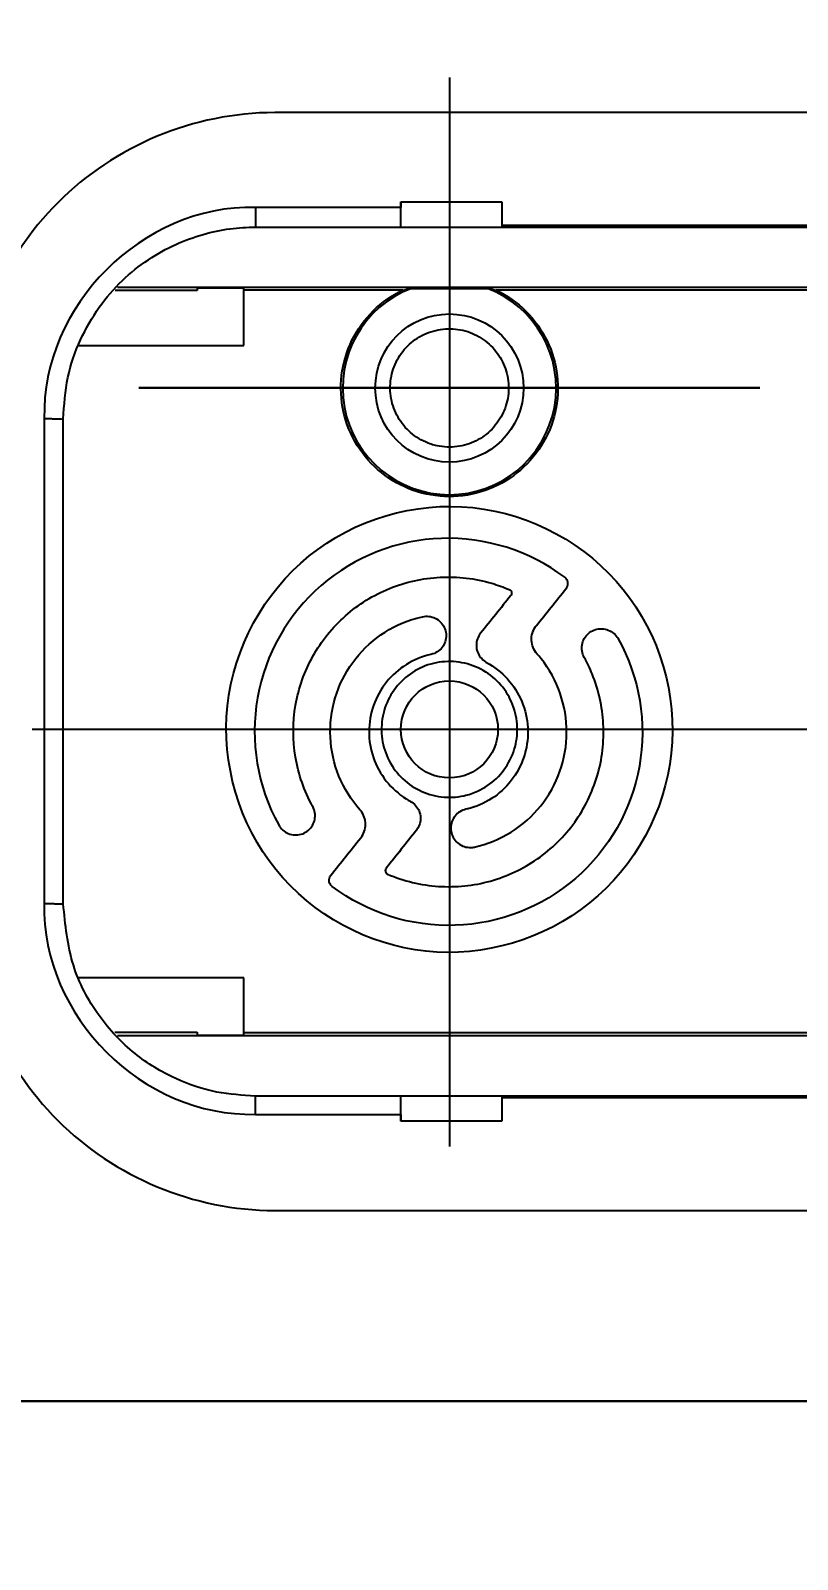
# Model space of a CAD drawing. Extents: x -37 to 6627, y -242 to 2286.
# Drawn here: x 4020.1 to 4039.86, y 307.72 to 347.13 of the extents above; entities that cross this region are included whole.
import ezdxf

# ---------------------------------------------------------------- set-up
doc = ezdxf.new("R2010")
doc.units = 0
doc.header["$LTSCALE"] = 20
doc.header["$MEASUREMENT"] = 0
doc.layers.get('DEFPOINTS').update_dxf_attribs({"linetype": 'CONTINUOUS'})
doc.layers.add('1', color=1, linetype='CONTINUOUS')
doc.layers.add('3', color=3, linetype='CONTINUOUS')
doc.styles.get("Standard").update_dxf_attribs({"font": 'NanumGothic.ttf'})
doc.dimstyles.get("Standard").update_dxf_attribs({"dimtxt": 2.5, "dimasz": 2, "dimexe": 2, "dimexo": 1, "dimgap": 1.5, "dimtad": 1, "dimdec": 0, "dimlfac": 10, "dimrnd": 0.5, "dimzin": 0, "dimdsep": 46, "dimtxsty": 'Standard', "dimcen": 0, "dimclrt": 2, "dimadec": 0, "dimazin": 0, "dimtfac": 1, "dimtdec": 0, "dimtmove": 0, "dimatfit": 3, "dimfxl": 0, "dimtolj": 1, "dimtzin": 0, "dimarcsym": 0})

# ---------------------------------------------------------------- blocks, each defined once
blk = doc.blocks.new('A$C915d0707')
at = {"layer": '1', "color": 7, "linetype": 'Continuous'}
for points, knots in [([(12.277, 49.283), (37.606, 48.952), (62.933, 48.508), (113.582, 47.389), (138.903, 46.716), (214.857, 44.353), (265.468, 42.321), (328.623, 39.215), (341.249, 38.565), (366.465, 37.211), (379.043, 36.507), (397.686, 35.422), (403.863, 35.056), (416.118, 34.316), (422.128, 33.946), (433.714, 33.222), (439.314, 32.865), (450.059, 32.172), (455.178, 31.836), (464.548, 31.215), (468.876, 30.923), (476.45, 30.409), (479.697, 30.186), (485.215, 29.805), (487.494, 29.647), (491.209, 29.387), (492.651, 29.286), (499.018, 28.837), (501.604, 28.652), (501.604, 28.652)], [0, 0, 0, 0, 0.125, 0.125, 0.25, 0.25, 0.5, 0.5, 0.5625, 0.5625, 0.625, 0.625, 0.65625, 0.65625, 0.6875, 0.6875, 0.71875, 0.71875, 0.75, 0.75, 0.78125, 0.78125, 0.8125, 0.8125, 0.84375, 0.84375, 0.875, 0.875, 1, 1, 1, 1]), ([(503.46, 26.727), (503.46, 26.727), (500.849, 26.913), (494.433, 27.362), (492.98, 27.464), (489.242, 27.721), (486.955, 27.878), (481.43, 28.253), (478.185, 28.471), (470.627, 28.975), (466.308, 29.26), (456.956, 29.869), (451.853, 30.198), (441.106, 30.881), (435.505, 31.232), (423.916, 31.948), (417.915, 32.313), (405.618, 33.048), (399.419, 33.413), (380.707, 34.494), (368.078, 35.199), (342.75, 36.56), (330.066, 37.215), (266.618, 40.344), (215.773, 42.39), (139.466, 44.769), (114.027, 45.448), (63.143, 46.573), (37.698, 47.021), (12.251, 47.353)], [0, 0, 0, 0, 0.125, 0.125, 0.15625, 0.15625, 0.1875, 0.1875, 0.21875, 0.21875, 0.25, 0.25, 0.28125, 0.28125, 0.3125, 0.3125, 0.34375, 0.34375, 0.375, 0.375, 0.4375, 0.4375, 0.5, 0.5, 0.75, 0.75, 0.875, 0.875, 1, 1, 1, 1])]:
    blk.add_open_spline(points, degree=3, knots=knots, dxfattribs=at)
blk = doc.blocks.new('*D39')
at = {"layer": '3', "color": 3, "lineweight": -2}
for p, q in [((4033.936, 824.628), (3795.554, 824.628)), ((3805.554, 804.628), (3805.554, 390.412)), ((3805.554, -73.198), (3805.554, 341.017)), ((3986.953, -93.198), (3795.554, -93.198))]:
    blk.add_line(p, q, dxfattribs=at)
at = {"layer": '3', "color": 3}
for points in [[(3802.221, 804.628), (3808.888, 804.628), (3805.554, 824.628)], [(3802.221, -73.198), (3808.888, -73.198), (3805.554, -93.198)]]:
    blk.add_solid(points, dxfattribs=at)
at = {"layer": 'DEFPOINTS', "color": 0}
for p in [(3805.554, 824.628), (4038.936, 824.628), (3991.953, -93.198)]:
    blk.add_point(p, dxfattribs=at)
at = {"layer": '3', "color": 2, "insert": (3805.554, 365.715), "char_height": 27, "attachment_point": 5}
blk.add_mtext('\\A1;920', dxfattribs=at)

msp = doc.modelspace()

# ---------------------------------------------------------------- linework, layer by layer
at = {"layer": '1', "color": 7, "linetype": 'Continuous'}
for p, q in [((4030.89253, 345.91685), (4030.89253, 329.91685)), ((4030.89253, 345.91406), (4030.89253, 329.91406)), ((4029.64254, 342.064), (4029.64254, 342.714)), ((4032.24265, 342.11352), (4066.80675, 342.11352)), ((4029.64254, 342.064), (4032.24254, 342.064)), ((4022.33909, 340.514), (4060.49255, 340.514)), ((4025.59255, 340.49218), (4024.39255, 340.49218)), ((4024.39255, 340.49218), (4024.39255, 340.42457)), ((4025.59254, 340.43767), (4025.59255, 340.49218)), ((4029.91237, 340.48346), (4031.87268, 340.48346)), ((4030.89255, 339.86408), (4030.89255, 318.36408)), ((4038.89253, 337.91685), (4022.89253, 337.91685)), ((4038.89253, 337.91406), (4022.89253, 337.91406)), ((4041.64255, 329.11408), (4020.14255, 329.11408)), ((4058.64255, 329.11408), (4037.14255, 329.11408)), ((4061.09255, 321.214), (4022.34051, 321.214)), ((4024.39255, 321.3107), (4024.39255, 321.23582)), ((4024.39255, 321.23582), (4025.59255, 321.23582)), ((4025.59255, 321.23582), (4025.59254, 321.29616)), ((4029.64254, 319.014), (4029.64254, 319.664)), ((4032.24254, 319.664), (4029.64254, 319.664)), ((4067.54566, 319.61448), (4032.24333, 319.61448))]:
    msp.add_line(p, q, dxfattribs=at)
for centre, radius in [((4030.89253, 337.91406), 1.90964), ((4030.89255, 329.11408), 1.25)]:
    msp.add_circle(centre, radius, dxfattribs=at)
msp.add_arc((4030.89253, 337.91406), 2.75, 110.880464, 69.119536, dxfattribs=at)
for points, knots in [([(4026.39253, 345.014), (4024.30482, 345.014), (4022.26328, 344.15718), (4019.35112, 341.24473), (4018.49253, 339.19914), (4018.49253, 337.114)], [0, 0, 0, 0, 0.5, 0.5, 1, 1, 1, 1]), ([(4020.94253, 337.114), (4020.96616, 337.4748), (4021.01213, 338.17699), (4021.35325, 339.15332), (4021.834, 339.99756), (4022.43389, 340.69351), (4023.10876, 341.23269), (4023.81749, 341.62668), (4024.52933, 341.88659), (4025.22125, 342.0373), (4025.67437, 342.05532), (4025.89253, 342.064)], [0, 0, 0, 0, 0.1392374, 0.27098235, 0.39554013, 0.51311319, 0.62379953, 0.72774373, 0.82504843, 0.91576548, 1, 1, 1, 1]), ([(4024.39255, 340.42457), (4023.72588, 340.42457), (4023.05921, 340.42457), (4022.35436, 340.42457), (4022.31617, 340.42457), (4022.27798, 340.42457)], [0, 0, 0, 0, 0.94582235, 0.94582235, 1, 1, 1, 1]), ([(4032.09578, 340.43767), (4032.37834, 340.30299), (4032.64152, 340.11768), (4033.08555, 339.67654), (4033.27252, 339.41463), (4033.54555, 338.8514), (4033.63533, 338.54229), (4033.70655, 337.92022), (4033.68893, 337.59867), (4033.55009, 336.98791), (4033.42694, 336.69027), (4033.09361, 336.15992), (4032.87885, 335.91987), (4032.38877, 335.52993), (4032.10672, 335.3746), (4031.5154, 335.169), (4031.19799, 335.11582), (4030.57221, 335.1175), (4030.25521, 335.17233), (4029.66538, 335.38088), (4029.38441, 335.53747), (4028.89676, 335.92939), (4028.68338, 336.17015), (4028.35276, 336.70148), (4028.23102, 336.9994), (4028.09483, 337.61046), (4028.07856, 337.93204), (4028.15241, 338.55396), (4028.24358, 338.86289), (4028.51929, 339.42535), (4028.70764, 339.68665), (4029.15086, 340.12286), (4029.41063, 340.30485), (4029.68927, 340.43767)], [0, 0, 0, 0, 0.06253739, 0.06253739, 0.12507291, 0.12507291, 0.18763609, 0.18763609, 0.25022971, 0.25022971, 0.31283304, 0.31283304, 0.37542109, 0.37542109, 0.43797556, 0.43797556, 0.5004929, 0.5004929, 0.56298584, 0.56298584, 0.62547778, 0.62547778, 0.68799254, 0.68799254, 0.75054395, 0.75054395, 0.8131298, 0.8131298, 0.8757328, 0.8757328, 0.9383281, 0.9383281, 1, 1, 1, 1]), ([(4031.87268, 340.48346), (4031.87584, 340.48287), (4031.87898, 340.48229), (4031.96101, 340.46703), (4032.03087, 340.45235), (4032.09578, 340.43767)], [0, 0, 0, 0, 0.03814015, 0.03814015, 1, 1, 1, 1]), ([(4030.57648, 336.42475), (4030.74396, 336.38934), (4030.91927, 336.38236), (4031.25766, 336.4262), (4031.4254, 336.47761), (4031.73021, 336.63091), (4031.87149, 336.73491), (4032.10847, 336.98044), (4032.20741, 337.12536), (4032.34984, 337.43557), (4032.39527, 337.60515), (4032.427, 337.94517), (4032.41372, 338.1203), (4032.33104, 338.45175), (4032.26049, 338.61264), (4032.07267, 338.89801), (4031.95283, 339.02644), (4031.68115, 339.23346), (4031.52559, 339.31494), (4031.20083, 339.42029), (4031.02715, 339.44566), (4030.68596, 339.4376), (4030.51374, 339.40409), (4030.19451, 339.28364), (4030.04309, 339.19505), (4029.78166, 338.97579), (4029.66806, 338.84207), (4029.49385, 338.54857), (4029.43086, 338.38473), (4029.36358, 338.04997), (4029.35838, 337.87444), (4029.40575, 337.53616), (4029.45899, 337.36875), (4029.61576, 337.06521), (4029.72145, 336.92488), (4029.96987, 336.69043), (4030.11603, 336.59304), (4030.36967, 336.48008), (4030.47247, 336.44674), (4030.57648, 336.42475)], [0, 0, 0, 0, 0.05365692, 0.05365692, 0.10731353, 0.10731353, 0.1609764, 0.1609764, 0.21466477, 0.21466477, 0.2683857, 0.2683857, 0.32213198, 0.32213198, 0.3758853, 0.3758853, 0.42962424, 0.42962424, 0.48333365, 0.48333365, 0.5370114, 0.5370114, 0.59066919, 0.59066919, 0.64432749, 0.64432749, 0.69800651, 0.69800651, 0.75171738, 0.75171738, 0.80545732, 0.80545732, 0.85921079, 0.85921079, 0.9129563, 0.9129563, 0.96667585, 0.96667585, 1, 1, 1, 1]), ([(4031.49808, 334.83211), (4029.98657, 334.99217), (4028.44283, 334.52822), (4026.10965, 332.64081), (4025.3334, 331.21339), (4025.0162, 328.23106), (4025.46528, 326.68278), (4027.37246, 324.32081), (4028.79198, 323.55491), (4031.77802, 323.23763), (4033.33716, 323.69786), (4035.67109, 325.58177), (4036.44891, 326.9955), (4036.7711, 330.01087), (4036.31017, 331.55666), (4034.42437, 333.89352), (4033.00959, 334.67204), (4031.49808, 334.83211)], [0, 0, 0, 0, 0.125, 0.125, 0.25, 0.25, 0.375, 0.375, 0.5, 0.5, 0.625, 0.625, 0.75, 0.75, 0.875, 0.875, 1, 1, 1, 1]), ([(4033.86378, 333.03659), (4032.95076, 333.7221), (4031.83107, 334.07568), (4029.54883, 334.00024), (4028.45369, 333.57219), (4026.72794, 332.07891), (4026.14679, 331.05396), (4025.74943, 328.80981), (4025.94207, 327.6512), (4026.49352, 326.65162)], [0, 0, 0, 0, 0.25, 0.25, 0.5, 0.5, 0.75, 0.75, 1, 1, 1, 1]), ([(4027.36841, 327.1315), (4027.15246, 327.52295), (4027.00092, 327.95699), (4026.85233, 328.8387), (4026.85306, 329.29852), (4027.00517, 330.17883), (4027.15813, 330.6116), (4027.5928, 331.39019), (4027.88, 331.74704), (4028.54721, 332.3371), (4028.93616, 332.57869), (4029.76133, 332.91524), (4030.20886, 333.01491), (4031.10063, 333.06027), (4031.55713, 333.00649), (4031.98605, 332.88055), (4032.13869, 332.83573), (4032.28893, 332.78176), (4032.43517, 332.71914)], [0, 0, 0, 0, 0.13627421, 0.13627421, 0.27256105, 0.27256105, 0.40859592, 0.40859592, 0.54435024, 0.54435024, 0.68004148, 0.68004148, 0.8159124, 0.8159124, 0.95212624, 0.95212624, 0.95212624, 1, 1, 1, 1]), ([(4033.89985, 332.74645), (4033.91409, 332.76426), (4033.92546, 332.78477), (4033.94055, 332.82781), (4033.94448, 332.85092), (4033.94449, 332.89655), (4033.94056, 332.91968), (4033.92547, 332.96282), (4033.91409, 332.98341), (4033.88935, 333.01445), (4033.87715, 333.0264), (4033.86378, 333.03659)], [0, 0, 0, 0, 0.21112381, 0.21112381, 0.42223295, 0.42223295, 0.63352339, 0.63352339, 0.84533561, 0.84533561, 1, 1, 1, 1]), ([(4032.43517, 332.71914), (4032.44548, 332.71473), (4032.45517, 332.70847), (4032.47172, 332.69331), (4032.47879, 332.6842), (4032.48938, 332.66442), (4032.49303, 332.65349), (4032.49645, 332.63136), (4032.49627, 332.61986), (4032.49216, 332.5979), (4032.48818, 332.58714), (4032.4801, 332.57312), (4032.47725, 332.56895), (4032.47411, 332.56503)], [0, 0, 0, 0, 0.18404753, 0.18404753, 0.36811979, 0.36811979, 0.55197844, 0.55197844, 0.73549987, 0.73549987, 0.91851869, 0.91851869, 1, 1, 1, 1]), ([(4028.58738, 327.0408), (4028.36125, 327.29652), (4028.17611, 327.59476), (4027.91852, 328.22702), (4027.84261, 328.56981), (4027.80937, 329.25106), (4027.85145, 329.59894), (4028.04576, 330.25113), (4028.2005, 330.5645), (4028.59923, 331.11427), (4028.84869, 331.35826), (4029.40655, 331.74488), (4029.72273, 331.89266), (4030.09889, 331.99651), (4030.14822, 332.00881), (4030.19781, 332.01986)], [0, 0, 0, 0, 0.16316002, 0.16316002, 0.32634257, 0.32634257, 0.48920665, 0.48920665, 0.65164318, 0.65164318, 0.81382919, 0.81382919, 0.97605194, 0.97605194, 1, 1, 1, 1]), ([(4030.19781, 332.01986), (4030.25242, 332.03202), (4030.30988, 332.03486), (4030.42099, 332.02169), (4030.47616, 332.00543), (4030.57679, 331.95625), (4030.62361, 331.9226), (4030.70243, 331.84278), (4030.7355, 331.79549), (4030.78341, 331.69409), (4030.7989, 331.63857), (4030.81042, 331.52721), (4030.80662, 331.46984), (4030.78059, 331.36125), (4030.75802, 331.30853), (4030.69759, 331.21493), (4030.65889, 331.17275), (4030.57096, 331.10449), (4030.52051, 331.07747), (4030.45132, 331.05426), (4030.43459, 331.04959), (4030.41769, 331.04583)], [0, 0, 0, 0, 0.10752862, 0.10752862, 0.21504729, 0.21504729, 0.322828, 0.322828, 0.43069322, 0.43069322, 0.53844453, 0.53844453, 0.64593496, 0.64593496, 0.75313393, 0.75313393, 0.86014005, 0.86014005, 0.96712972, 0.96712972, 1, 1, 1, 1]), ([(4035.24247, 331.45041), (4035.7939, 330.45087), (4035.98694, 329.29111), (4035.58804, 327.04486), (4035.0058, 326.02048), (4033.28151, 324.52988), (4032.18156, 324.101), (4029.90578, 324.02702), (4028.78531, 324.37987), (4027.87221, 325.06544)], [0, 0, 0, 0, 0.25, 0.25, 0.5, 0.5, 0.75, 0.75, 1, 1, 1, 1]), ([(4031.69607, 331.59251), (4031.66128, 331.54903), (4031.63354, 331.49895), (4031.59669, 331.39387), (4031.58709, 331.33743), (4031.58708, 331.22603), (4031.59669, 331.16955), (4031.63352, 331.06423), (4031.66131, 331.01397), (4031.73103, 330.92649), (4031.77398, 330.88811), (4031.82996, 330.85293), (4031.83868, 330.84781), (4031.84755, 330.84296)], [0, 0, 0, 0, 0.19271742, 0.19271742, 0.38542645, 0.38542645, 0.5782877, 0.5782877, 0.77162827, 0.77162827, 0.96549315, 0.96549315, 1, 1, 1, 1]), ([(4033.14861, 331.06124), (4033.10682, 331.10849), (4033.07261, 331.1636), (4033.02501, 331.28043), (4033.01099, 331.34378), (4033.00485, 331.46966), (4033.01263, 331.53394), (4033.04853, 331.65444), (4033.07713, 331.71234), (4033.11916, 331.7703), (4033.12451, 331.77731), (4033.13001, 331.78419)], [0, 0, 0, 0, 0.24204082, 0.24204082, 0.48412025, 0.48412025, 0.72571341, 0.72571341, 0.96667435, 0.96667435, 1, 1, 1, 1]), ([(4034.36757, 330.97053), (4034.34058, 331.01946), (4034.32163, 331.07372), (4034.30306, 331.18394), (4034.30315, 331.24142), (4034.32217, 331.35146), (4034.34129, 331.40556), (4034.39563, 331.50288), (4034.43154, 331.54749), (4034.51495, 331.62125), (4034.56357, 331.65144), (4034.66672, 331.69351), (4034.72266, 331.70596), (4034.83414, 331.71162), (4034.89119, 331.70481), (4034.99872, 331.67333), (4035.05058, 331.64789), (4035.14178, 331.58243), (4035.18225, 331.54131), (4035.22455, 331.48089), (4035.23394, 331.46587), (4035.24247, 331.45041)], [0, 0, 0, 0, 0.10743069, 0.10743069, 0.21487003, 0.21487003, 0.32211167, 0.32211167, 0.4291314, 0.4291314, 0.53610097, 0.53610097, 0.64321247, 0.64321247, 0.75060319, 0.75060319, 0.85858013, 0.85858013, 0.96646967, 0.96646967, 1, 1, 1, 1]), ([(4031.53818, 326.08218), (4031.86997, 326.15608), (4032.19362, 326.28816), (4032.77097, 326.64714), (4033.03266, 326.87896), (4033.45809, 327.40863), (4033.62791, 327.71362), (4033.85366, 328.35364), (4033.91291, 328.6974), (4033.91435, 329.37626), (4033.8566, 329.72067), (4033.63336, 330.3631), (4033.46457, 330.66979), (4033.21933, 330.97904), (4033.18451, 331.02063), (4033.14861, 331.06124)], [0, 0, 0, 0, 0.16247575, 0.16247575, 0.32496711, 0.32496711, 0.48722394, 0.48722394, 0.64937507, 0.64937507, 0.81171292, 0.81171292, 0.97444932, 0.97444932, 1, 1, 1, 1]), ([(4030.41769, 331.04583), (4030.19475, 330.99617), (4029.97728, 330.90742), (4029.58935, 330.66622), (4029.41352, 330.51046), (4029.12767, 330.15456), (4029.01356, 329.94963), (4028.86188, 329.5196), (4028.82206, 329.28861), (4028.8211, 328.83248), (4028.8599, 328.60106), (4029.0099, 328.1694), (4029.12321, 327.96326), (4029.40805, 327.6044), (4029.58364, 327.44692), (4029.81381, 327.30145), (4029.85081, 327.27966), (4029.88844, 327.25907)], [0, 0, 0, 0, 0.1391401, 0.1391401, 0.27829356, 0.27829356, 0.41724618, 0.41724618, 0.55610828, 0.55610828, 0.69513028, 0.69513028, 0.8344919, 0.8344919, 0.97422739, 0.97422739, 1, 1, 1, 1]), ([(4029.30082, 325.38289), (4029.71345, 325.2062), (4030.16246, 325.09903), (4031.05817, 325.03878), (4031.51768, 325.0848), (4032.37874, 325.32578), (4032.7924, 325.52158), (4033.52789, 326.03206), (4033.85854, 326.35662), (4034.37583, 327.08173), (4034.57426, 327.48859), (4034.82896, 328.34296), (4034.88318, 328.80398), (4034.83409, 329.69444), (4034.73547, 330.13651), (4034.56996, 330.54527), (4034.51105, 330.69078), (4034.44341, 330.83307), (4034.36757, 330.97053)], [0, 0, 0, 0, 0.13684373, 0.13684373, 0.27370021, 0.27370021, 0.40939096, 0.40939096, 0.54664704, 0.54664704, 0.6808911, 0.6808911, 0.81840563, 0.81840563, 0.9527435, 0.9527435, 0.9527435, 1, 1, 1, 1]), ([(4031.84755, 330.84296), (4032.04913, 330.73269), (4032.23446, 330.58612), (4032.54191, 330.2446), (4032.66828, 330.04494), (4032.84509, 329.62107), (4032.89805, 329.39102), (4032.92411, 328.93331), (4032.89775, 328.69932), (4032.77075, 328.26004), (4032.6685, 328.04862), (4032.40358, 327.67705), (4032.2373, 327.51173), (4031.86458, 327.24893), (4031.65296, 327.14791), (4031.39548, 327.07459), (4031.35701, 327.06483), (4031.3183, 327.0562)], [0, 0, 0, 0, 0.13996811, 0.13996811, 0.27994288, 0.27994288, 0.41977806, 0.41977806, 0.55925844, 0.55925844, 0.6983696, 0.6983696, 0.83726019, 0.83726019, 0.97617518, 0.97617518, 1, 1, 1, 1]), ([(4026.49352, 326.65162), (4026.52057, 326.60259), (4026.5565, 326.55761), (4026.63995, 326.48291), (4026.68873, 326.4523), (4026.79227, 326.40932), (4026.84855, 326.39653), (4026.96055, 326.39028), (4027.01784, 326.39679), (4027.12529, 326.42803), (4027.17696, 326.45306), (4027.26776, 326.51797), (4027.30817, 326.55869), (4027.37222, 326.6499), (4027.3968, 326.70161), (4027.427, 326.80877), (4027.43308, 326.86567), (4027.42616, 326.97686), (4027.41306, 327.03265), (4027.3846, 327.10023), (4027.37691, 327.1161), (4027.36841, 327.1315)], [0, 0, 0, 0, 0.10761198, 0.10761198, 0.21524395, 0.21524395, 0.32311351, 0.32311351, 0.43089841, 0.43089841, 0.53822885, 0.53822885, 0.64546515, 0.64546515, 0.7524903, 0.7524903, 0.85948039, 0.85948039, 0.96662545, 0.96662545, 1, 1, 1, 1]), ([(4029.88844, 327.25907), (4029.93766, 327.23215), (4029.9829, 327.19636), (4030.05797, 327.11298), (4030.08882, 327.06423), (4030.13199, 326.96074), (4030.14491, 326.90457), (4030.15127, 326.79283), (4030.14483, 326.7357), (4030.11382, 326.62846), (4030.08885, 326.57684), (4030.05117, 326.52399), (4030.04564, 326.51667), (4030.03992, 326.50952)], [0, 0, 0, 0, 0.19415704, 0.19415704, 0.38832805, 0.38832805, 0.5822906, 0.5822906, 0.77576282, 0.77576282, 0.96872486, 0.96872486, 1, 1, 1, 1]), ([(4028.60598, 326.31784), (4028.64515, 326.3668), (4028.6764, 326.42319), (4028.71789, 326.54151), (4028.72872, 326.60506), (4028.72875, 326.73051), (4028.71796, 326.79412), (4028.67649, 326.91275), (4028.6452, 326.96937), (4028.6, 327.02615), (4028.59378, 327.03356), (4028.58738, 327.0408)], [0, 0, 0, 0, 0.2405982, 0.2405982, 0.4811804, 0.4811804, 0.72200454, 0.72200454, 0.96342315, 0.96342315, 1, 1, 1, 1]), ([(4031.3183, 327.0562), (4031.26378, 327.04406), (4031.21058, 327.02236), (4031.1158, 326.96324), (4031.07277, 326.92519), (4031.0031, 326.83809), (4030.97522, 326.78807), (4030.93839, 326.683), (4030.92865, 326.62661), (4030.92864, 326.51525), (4030.93809, 326.45874), (4030.97492, 326.35343), (4031.00257, 326.30309), (4031.07229, 326.21561), (4031.11512, 326.17712), (4031.21004, 326.11747), (4031.26329, 326.09527), (4031.37269, 326.07037), (4031.43029, 326.06708), (4031.50354, 326.07542), (4031.52097, 326.07834), (4031.53818, 326.08218)], [0, 0, 0, 0, 0.10750468, 0.10750468, 0.21497034, 0.21497034, 0.32208356, 0.32208356, 0.42909692, 0.42909692, 0.53620415, 0.53620415, 0.64354345, 0.64354345, 0.75113775, 0.75113775, 0.85888427, 0.85888427, 0.96659482, 0.96659482, 1, 1, 1, 1]), ([(4029.26187, 325.537), (4029.25492, 325.52831), (4029.24937, 325.5183), (4029.242, 325.49729), (4029.24008, 325.48601), (4029.24007, 325.46373), (4029.24199, 325.45244), (4029.24935, 325.43137), (4029.2549, 325.42132), (4029.26884, 325.40382), (4029.27744, 325.39615), (4029.29135, 325.3874), (4029.29601, 325.38495), (4029.30082, 325.38289)], [0, 0, 0, 0, 0.18263647, 0.18263647, 0.3652608, 0.3652608, 0.54806878, 0.54806878, 0.73132603, 0.73132603, 0.91509263, 0.91509263, 1, 1, 1, 1]), ([(4027.87221, 325.06544), (4027.85395, 325.07936), (4027.83785, 325.09662), (4027.8126, 325.13497), (4027.80312, 325.15659), (4027.79202, 325.20111), (4027.79025, 325.22462), (4027.79455, 325.2702), (4027.80066, 325.29291), (4027.81712, 325.32858), (4027.82588, 325.34276), (4027.83614, 325.35558)], [0, 0, 0, 0, 0.21253617, 0.21253617, 0.42508896, 0.42508896, 0.63734603, 0.63734603, 0.84901968, 0.84901968, 1, 1, 1, 1]), ([(4018.49253, 324.614), (4018.49253, 322.55864), (4019.3455, 320.49033), (4022.25911, 317.57355), (4024.30253, 316.714), (4026.39253, 316.714)], [0, 0, 0, 0, 0.5, 0.5, 1, 1, 1, 1]), ([(4025.89253, 319.664), (4025.55885, 319.68444), (4024.85317, 319.72766), (4023.78643, 320.09218), (4022.72418, 320.73494), (4021.79421, 321.7294), (4021.09305, 323.057), (4020.99408, 324.08077), (4020.94253, 324.614)], [0, 0, 0, 0, 0.12893681, 0.2726731, 0.43131624, 0.60504478, 0.79428942, 1, 1, 1, 1])]:
    msp.add_open_spline(points, degree=3, knots=knots, dxfattribs=at)
for points, degree in [([(4069.39254, 345.014), (4055.0592, 345.014), (4040.72587, 345.014), (4026.39253, 345.014)], 3), ([(4025.89253, 342.57068), (4022.9714, 342.63611), (4020.3878, 340.03535), (4020.45294, 337.13109)], 3), ([(4025.89253, 342.57068), (4025.89253, 342.064)], 1), ([(4029.64254, 342.57068), (4028.39254, 342.57068), (4027.14254, 342.57068), (4025.89253, 342.57068)], 3), ([(4029.64254, 342.714), (4030.50921, 342.714), (4031.37588, 342.714), (4032.24254, 342.714)], 3), ([(4029.64254, 342.714), (4029.64254, 342.57068)], 1), ([(4029.64254, 342.064), (4029.64254, 342.57068)], 1), ([(4032.24254, 342.714), (4032.24254, 342.064)], 1), ([(4025.89253, 342.064), (4029.64254, 342.064)], 1), ([(4032.24254, 342.064), (4043.34254, 342.064), (4054.44254, 342.064), (4065.54254, 342.064)], 3), ([(4029.68927, 340.43767), (4028.3237, 340.43767), (4026.95812, 340.43767), (4025.59254, 340.43767)], 3), ([(4025.59254, 339.014), (4025.59254, 340.43767)], 1), ([(4029.68927, 340.43767), (4029.75676, 340.45293), (4029.82956, 340.4682), (4029.91237, 340.48346)], 3), ([(4046.68927, 340.43767), (4041.82477, 340.43767), (4036.96028, 340.43767), (4032.09578, 340.43767)], 3), ([(4021.31964, 339.014), (4022.74394, 339.014), (4024.16824, 339.014), (4025.59254, 339.014)], 3), ([(4020.45294, 337.13109), (4020.45294, 324.63109)], 1), ([(4020.45294, 337.13109), (4020.94253, 337.114)], 1), ([(4020.94253, 324.614), (4020.94253, 337.114)], 1), ([(4033.13001, 331.78419), (4033.38662, 332.10494), (4033.64323, 332.4257), (4033.89985, 332.74645)], 3), ([(4032.47411, 332.56503), (4032.21476, 332.24086), (4031.95542, 331.91668), (4031.69607, 331.59251)], 3), ([(4030.34035, 330.77467), (4030.15447, 330.71286), (4029.97671, 330.61811), (4029.82178, 330.49826)], 3), ([(4030.92111, 330.86385), (4030.72528, 330.86705), (4030.5262, 330.83648), (4030.34035, 330.77467)], 3), ([(4031.49861, 330.75579), (4031.31489, 330.82361), (4031.11693, 330.86065), (4030.92111, 330.86385)], 3), ([(4032.00778, 330.4627), (4031.85686, 330.5875), (4031.68232, 330.68797), (4031.49861, 330.75579)], 3), ([(4029.82178, 330.49826), (4029.66683, 330.37839), (4029.53045, 330.23012), (4029.42392, 330.06572)], 3), ([(4032.39127, 330.0176), (4032.29016, 330.18532), (4032.1587, 330.33789), (4032.00778, 330.4627)], 3), ([(4029.42392, 330.06572), (4029.31739, 329.90132), (4029.23778, 329.71625), (4029.19169, 329.52585)], 3), ([(4032.60585, 329.4706), (4032.56595, 329.66235), (4032.4924, 329.84986), (4032.39127, 330.0176)], 3), ([(4029.19169, 329.52585), (4029.14559, 329.33546), (4029.13174, 329.13449), (4029.15127, 328.93958)], 3), ([(4032.62727, 328.88334), (4032.6531, 329.07751), (4032.64576, 329.27882), (4032.60585, 329.4706)], 3), ([(4029.15127, 328.93958), (4029.17081, 328.74469), (4029.22425, 328.55048), (4029.3072, 328.37304)], 3), ([(4032.45306, 328.32206), (4032.54173, 328.49675), (4032.60144, 328.68915), (4032.62727, 328.88334)], 3), ([(4029.3072, 328.37304), (4029.39013, 328.19562), (4029.50483, 328.03007), (4029.64181, 327.89009)], 3), ([(4032.10286, 327.8501), (4032.24436, 327.98559), (4032.3644, 328.14737), (4032.45306, 328.32206)], 3), ([(4029.64181, 327.89009), (4029.77878, 327.75013), (4029.9418, 327.63188), (4030.11738, 327.54513)], 3), ([(4030.11738, 327.54513), (4030.29295, 327.45839), (4030.48592, 327.40075), (4030.68032, 327.377)], 3), ([(4031.26718, 327.40465), (4031.38694, 327.4309), (4031.50457, 327.47001), (4031.61619, 327.52071)], 3), ([(4031.61619, 327.52071), (4031.79455, 327.60171), (4031.96138, 327.71463), (4032.10286, 327.8501)], 3), ([(4030.68032, 327.377), (4030.87471, 327.35325), (4031.07588, 327.36273), (4031.26718, 327.40465)], 3), ([(4027.83614, 325.35558), (4028.09275, 325.67634), (4028.34937, 325.99709), (4028.60598, 326.31784)], 3), ([(4030.03992, 326.50952), (4029.78057, 326.18535), (4029.52122, 325.86118), (4029.26187, 325.537)], 3), ([(4020.45294, 324.63109), (4020.38709, 321.71261), (4022.98574, 319.12666), (4025.89253, 319.19149)], 3), ([(4020.45294, 324.63109), (4020.94253, 324.614)], 1), ([(4025.59254, 322.714), (4024.16778, 322.714), (4022.74301, 322.714), (4021.31824, 322.714)], 3), ([(4025.59254, 321.29616), (4025.59254, 322.714)], 1), ([(4022.27411, 321.3107), (4022.98025, 321.3107), (4023.6864, 321.3107), (4024.39255, 321.3107)], 3), ([(4053.19254, 321.29616), (4043.99254, 321.29616), (4034.79254, 321.29616), (4025.59254, 321.29616)], 3), ([(4029.64254, 319.664), (4025.89253, 319.664)], 1), ([(4025.89253, 319.19149), (4025.89253, 319.664)], 1), ([(4029.64254, 319.19149), (4029.64254, 319.664)], 1), ([(4065.54254, 319.664), (4054.44254, 319.664), (4043.34254, 319.664), (4032.24254, 319.664)], 3), ([(4032.24254, 319.664), (4032.24254, 319.014)], 1), ([(4025.89253, 319.19149), (4027.14254, 319.19149), (4028.39254, 319.19149), (4029.64254, 319.19149)], 3), ([(4029.64254, 319.19149), (4029.64254, 319.014)], 1), ([(4032.24254, 319.014), (4031.37588, 319.014), (4030.50921, 319.014), (4029.64254, 319.014)], 3), ([(4026.39253, 316.714), (4040.72587, 316.714), (4055.0592, 316.714), (4069.39254, 316.714)], 3), ([(3993.95213, 311.80157), (4024.54433, 311.80157), (4055.13653, 311.80157), (4085.72874, 311.80157)], 3)]:
    msp.add_open_spline(points, degree=degree, dxfattribs=at)
at = {"layer": '3', "color": 7}
msp.add_line((4584.89365, 311.80157), (3991.95334, 311.80157), dxfattribs=at)

# ---------------------------------------------------------------- block references
at = {"layer": '3', "color": 7, "rotation": 99.99999999999999}
msp.add_blockref('A$C915d0707', (4143.48961, 327.77154), dxfattribs=at)

# ---------------------------------------------------------------- dimensions: what is measured, and where the dimension line sits
at = {"layer": '3', "color": 7}
dim = msp.add_linear_dim(base=(3805.55439, 824.62799), p1=(3991.95334, -93.19843), p2=(4038.93605, 824.62799), angle=90, text='920', dimstyle='Standard', override={"dimtxt": 27, "dimasz": 20, "dimexe": 10, "dimexo": 5, "dimgap": 10, "dimtih": 1, "dimtoh": 1, "dimdec": 4, "dimlfac": 1, "dimzin": 8, "dimclrd": 3, "dimclre": 3, "dimtdec": 4, "dimarcsym": 1}, dxfattribs=at)
dim.commit()
dim.dimension.update_dxf_attribs({"geometry": '*D39', "text_midpoint": (3805.55439, 365.71478)})

doc.saveas('drawing.dxf')
